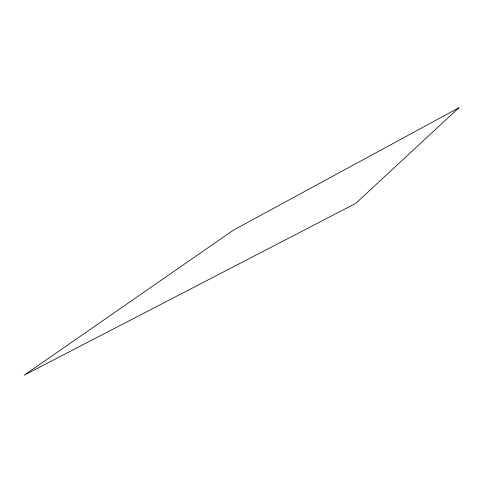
<?xml version="1.0" encoding="UTF-8"?>
<svg xmlns="http://www.w3.org/2000/svg" width="483" height="483" viewBox="0 0 483 483"><rect width="100%" height="100%" fill="white"/><g stroke="black" fill="none" stroke-linecap="round" stroke-linejoin="round"><path stroke-width="0.72" d="M458.85 107.787L355.699 203.434L24.15 375.213L233.422 230.131L458.85 107.787"/></g></svg>
